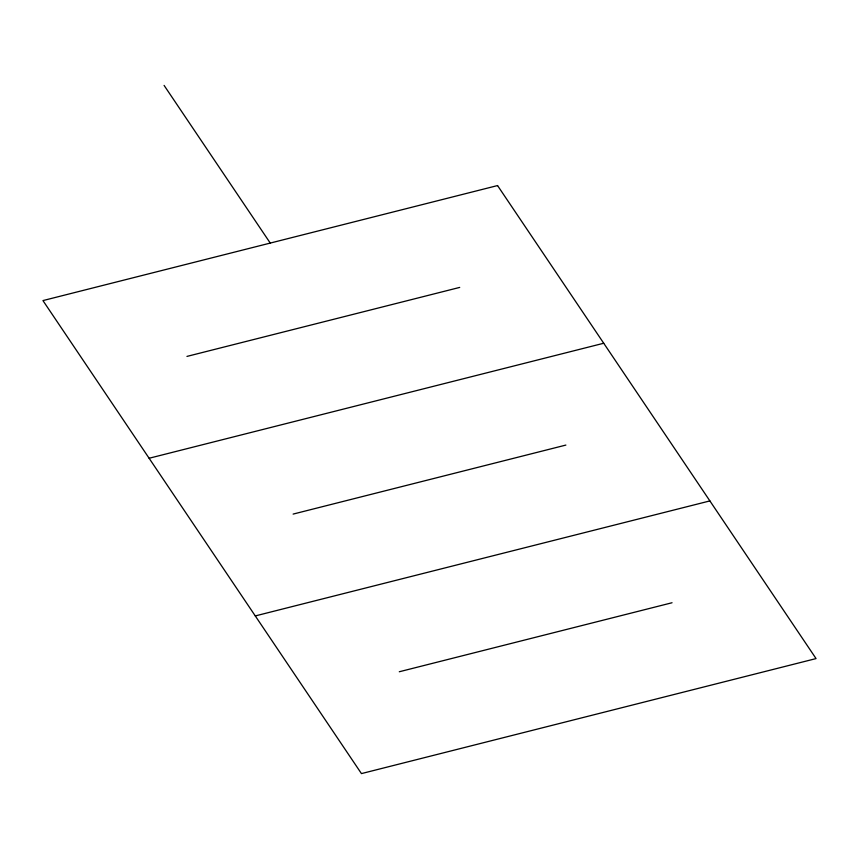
<?xml version="1.0" encoding="UTF-8"?>
<svg xmlns="http://www.w3.org/2000/svg" width="859" height="859" viewBox="0 0 859 859"><rect width="100%" height="100%" fill="white"/><g stroke="black" fill="none" stroke-linecap="round" stroke-linejoin="round"><path stroke-width="1.29" d="M186.951 356.41L459.715 287.411M149.112 458.255L603.716 343.246M293.123 514.09L565.877 445.08M255.284 615.924L709.888 500.915M399.285 671.759L672.049 602.75M164.09 85.406L270.252 243.076M497.554 185.565L42.95 300.586L361.446 773.594L816.05 658.585L497.554 185.565"/></g></svg>
